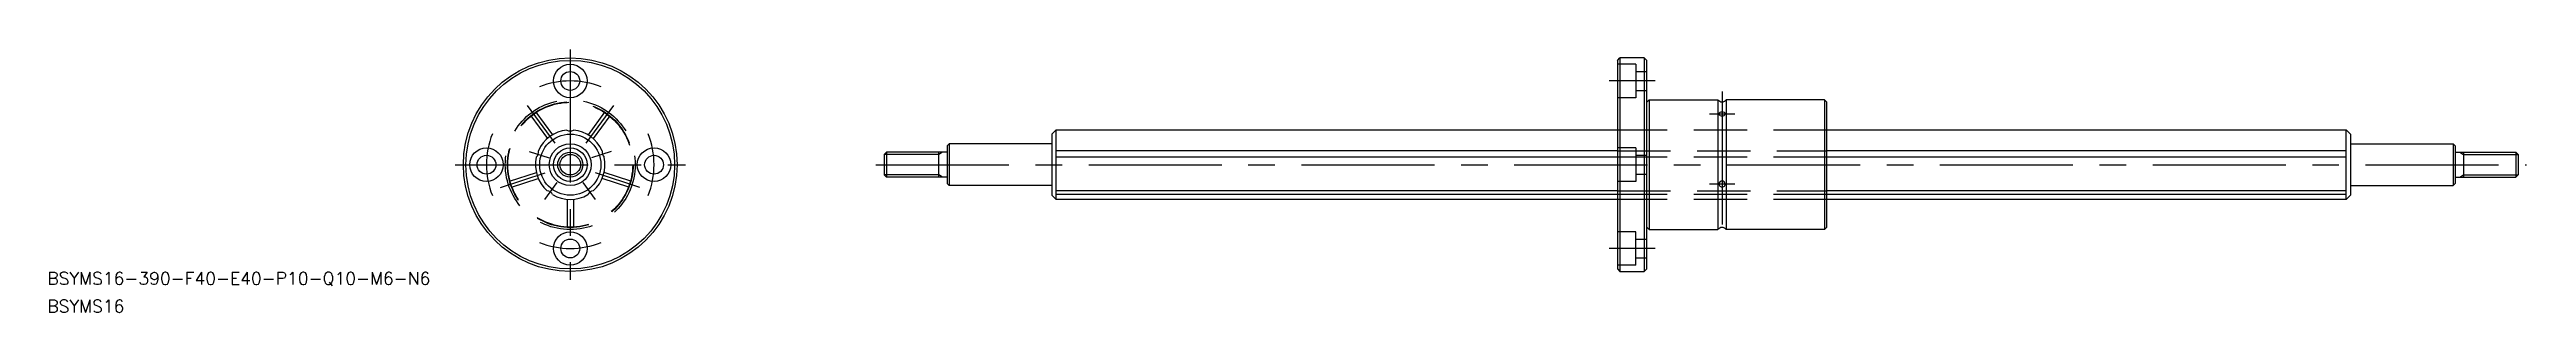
# Model space of a CAD drawing. Extents: x -124 to 467, y -35 to 28.
import ezdxf

# ---------------------------------------------------------------- set-up
doc = ezdxf.new("R2010")
doc.units = 0
doc.linetypes.add('CENTER', pattern=[50.8, 31.75, -6.35, 6.35, -6.35])
doc.linetypes.add('DASHED', pattern=[19.05, 12.7, -6.35])
doc.layers.get('0').update_dxf_attribs({"linetype": 'CONTINUOUS'})
doc.layers.add('CENTER', color=1, linetype='CENTER')
doc.styles.get("Standard").update_dxf_attribs({"font": 'txt.shx', "height": 3, "bigfont": 'bigfont.shx'})

# ---------------------------------------------------------------- blocks, each defined once
blk = doc.blocks.new('*U2')
at = {"color": 7, "linetype": 'CONTINUOUS'}
blk.add_text('BSYMS16-390-F40-E40-P10-Q10-M6-N6', height=3, dxfattribs=at).set_placement((-124.81, -28.64))
blk = doc.blocks.new('*U3')
at = {"color": 7, "linetype": 'CONTINUOUS'}
blk.add_text('BSYMS16', height=3, dxfattribs=at).set_placement((-124.81, -35.29))

msp = doc.modelspace()

# ---------------------------------------------------------------- linework, layer by layer
at = {"color": 7, "linetype": 'CONTINUOUS'}
for p, q in [((249.95, 24.9), (250.55, 25.5)), ((249.95, 24.9), (249.95, -24.9)), ((250.55, 25.5), (250.55, -25.5)), ((256.35, 25.5), (250.55, 25.5)), ((256.35, 25.5), (256.35, -25.5)), ((256.35, 25.5), (256.95, 24.9)), ((256.95, -24.9), (256.95, 24.9)), ((257.55, 15.5), (256.95, 14.9)), ((257.55, 15.5), (257.55, -15.5)), ((257.55, 15.5), (273.95, 15.5)), ((273.95, 15.5), (273.95, -15.5)), ((275.95, 15.5), (275.95, -15.5)), ((299.35, 15.5), (275.95, 15.5)), ((299.35, 15.5), (299.35, -15.5)), ((299.95, 14.9), (299.35, 15.5)), ((299.95, -14.9), (299.95, 14.9)), ((114.95, 7.3), (115.91, 8.26)), ((114.95, 7.3), (114.95, -7.3)), ((249.95, 8.26), (115.91, 8.26)), ((115.95, -8.3), (115.95, 8.26)), ((423.99, 8.26), (299.95, 8.26)), ((423.95, -8.3), (423.95, 8.26)), ((424.95, 7.3), (423.99, 8.26)), ((424.95, 7.3), (424.95, -7.3)), ((74.95, 2.46), (75.49, 3)), ((74.95, 2.46), (74.95, -2.46)), ((89.95, 3), (75.49, 3)), ((75.49, 3), (75.49, -3)), ((87.95, -3), (87.95, 3)), ((89.95, 4.5), (90.45, 5)), ((89.95, 4.5), (89.95, -4.5)), ((90.45, 5), (90.45, -5)), ((114.95, 5), (90.45, 5)), ((249.95, 3.31), (115.95, 3.31)), ((249.95, 1.8), (115.95, 1.8)), ((423.95, 3.31), (299.95, 3.31)), ((423.95, 1.8), (299.95, 1.8)), ((424.95, 5), (449.45, 5)), ((449.45, 5), (449.45, -5)), ((449.95, 4.5), (449.45, 5)), ((449.95, 4.5), (449.95, -4.5)), ((449.95, 3), (464.41, 3)), ((451.95, 3), (451.95, -3)), ((464.41, 3), (464.41, -3)), ((464.95, 2.46), (464.41, 3)), ((464.95, 2.46), (464.95, -2.46)), ((74.95, -2.46), (75.49, -3)), ((89.95, -3), (75.49, -3)), ((89.95, -4.5), (90.45, -5)), ((114.95, -5), (90.45, -5)), ((424.95, -5), (449.45, -5)), ((449.95, -4.5), (449.45, -5)), ((449.95, -3), (464.41, -3)), ((464.95, -2.46), (464.41, -3)), ((114.95, -7.3), (115.95, -8.3)), ((249.95, -6.22), (115.95, -6.22)), ((249.95, -7.15), (115.95, -7.15)), ((249.95, -8.3), (115.95, -8.3)), ((423.95, -6.22), (299.95, -6.22)), ((423.95, -7.15), (299.95, -7.15)), ((423.95, -8.3), (299.95, -8.3)), ((424.95, -7.3), (423.95, -8.3)), ((257.55, -15.5), (256.95, -14.9)), ((257.55, -15.5), (273.95, -15.5)), ((299.35, -15.5), (275.95, -15.5)), ((299.35, -15.5), (299.95, -14.9)), ((249.95, -24.9), (250.55, -25.5)), ((250.55, -25.5), (256.35, -25.5)), ((256.95, -24.9), (256.35, -25.5))]:
    msp.add_line(p, q, dxfattribs=at)
at = {"color": 3, "linetype": 'DASHED'}
for p, q in [((254.35, 24), (249.95, 24)), ((254.35, 24), (254.35, 16)), ((254.35, 22.25), (256.95, 22.25)), ((254.35, 17.75), (256.95, 17.75)), ((-8.2, 12.56), (-4.25, 7.13)), ((8.2, 12.56), (4.25, 7.13)), ((254.35, 16), (249.95, 16)), ((-9.41, 11.68), (-5.47, 6.25)), ((9.41, 11.68), (5.47, 6.25)), ((299.95, 8.26), (249.95, 8.26)), ((254.35, 4), (249.95, 4)), ((249.95, 3.31), (299.95, 3.31)), ((299.95, 1.8), (249.95, 1.8)), ((254.35, 4), (254.35, -4)), ((254.35, 2.25), (256.95, 2.25)), ((-14.48, -3.92), (-8.09, -1.84)), ((-14.02, -5.34), (-7.63, -3.27)), ((14.02, -5.34), (7.63, -3.27)), ((14.48, -3.92), (8.09, -1.84)), ((254.35, -4), (249.95, -4)), ((254.35, -2.25), (256.95, -2.25)), ((-0.75, -8.27), (-0.75, -14.98)), ((0.75, -8.27), (0.75, -14.98)), ((249.95, -6.22), (299.95, -6.22)), ((299.95, -7.15), (249.95, -7.15)), ((299.95, -8.3), (249.95, -8.3)), ((254.35, -16), (249.95, -16)), ((254.35, -24), (254.35, -16)), ((254.35, -17.75), (256.95, -17.75)), ((254.35, -22.25), (256.95, -22.25)), ((254.35, -24), (249.95, -24))]:
    msp.add_line(p, q, dxfattribs=at)
at = {"color": 3, "linetype": 'CONTINUOUS'}
for p, q in [((87.95, 2.46), (74.95, 2.46)), ((88.89, 3), (87.95, 2.46)), ((451.01, 3), (451.95, 2.46)), ((451.95, 2.46), (464.95, 2.46)), ((87.95, -2.46), (74.95, -2.46)), ((88.89, -3), (87.95, -2.46)), ((451.01, -3), (451.95, -2.46)), ((451.95, -2.46), (464.95, -2.46))]:
    msp.add_line(p, q, dxfattribs=at)
at = {"color": 7, "linetype": 'CONTINUOUS'}
for centre, radius in [((0, 0), 25.5), ((0, 0), 24.9), ((0, 20), 4), ((0, 20), 2.25), ((0, 0), 7.3), ((-20, 0), 4), ((-20, 0), 2.25), ((0, 0), 5), ((0, 0), 4), ((0, 0), 3), ((20, 0), 4), ((20, 0), 2.25), ((0, -20), 4), ((0, -20), 2.25)]:
    msp.add_circle(centre, radius, dxfattribs=at)
at = {"color": 3, "linetype": 'DASHED'}
for radius in [15.5, 15, 14.9]:
    msp.add_circle((0, 0), radius, dxfattribs=at)
at = {"color": 3, "linetype": 'CONTINUOUS'}
msp.add_circle((0, 0), 2.46, dxfattribs=at)
at = {"color": 7, "linetype": 'CONTINUOUS'}
for centre, radius, start, end in [((274.95, 16.25), 1.25, 216.8699, 323.1301), ((274.59, 12.12), 0.392, 120.21266, 177.09286), ((274.59, 12.14), 0.397, 180.60827, 247.62814), ((274.95, 11.06), 1.5, 68.20136, 111.79864), ((275.3, 12.14), 0.397, 292.37186, 359.39173), ((275.31, 12.12), 0.392, 2.90714, 59.78734), ((0, 0), 8.3, 95.50006, 156.49994), ((0, 9.65), 1.6, 240.18471, 299.81529), ((0, 9.65), 1.6, 240.18471, 299.81529), ((0, 0), 8.3, 23.50006, 84.49994), ((274.95, 13.09), 1.41, 249.0721, 290.9279), ((0, 0), 8.3, 167.50006, 228.49994), ((-9.18, 2.98), 1.6, 312.18471, 11.81529), ((0, 0), 8.3, 311.50006, 12.49994), ((9.18, 2.98), 1.6, 168.18471, 227.81529), ((274.9, -4.67), 0.707, 130.56293, 177.50717), ((274.91, -4.63), 0.714, 180.16889, 239.6254), ((274.95, -4.62), 0.702, 44.22787, 135.77213), ((274.95, -4.45), 0.888, 243.43661, 296.56339), ((274.98, -4.63), 0.714, 300.3746, 359.83111), ((274.99, -4.67), 0.707, 2.49283, 49.43707), ((-5.67, -7.81), 1.6, 24.18471, 83.81529), ((0, 0), 8.3, 239.50006, 300.49994), ((5.67, -7.81), 1.6, 96.18471, 155.81529), ((274.95, -16.25), 1.25, 36.8699, 143.1301)]:
    msp.add_arc(centre, radius, start, end, dxfattribs=at)
at = {"layer": 'CENTER', "color": 1, "linetype": 'CENTER'}
for p, q in [((0, 27.5), (0, -27.5)), ((258.95, 20), (247.95, 20)), ((-10.29, 14.16), (-3.7, 5.1)), ((10.29, 14.16), (3.7, 5.1)), ((271.95, 12.14), (277.95, 12.14)), ((274.95, 17.5), (274.95, -17.5)), ((-27.5, 0), (27.5, 0)), ((-9.8, 3.18), (-5.04, 1.64)), ((9.8, 3.18), (5.04, 1.64)), ((72.95, 0), (466.95, 0)), ((-16.64, -5.41), (-5.99, -1.95)), ((-6.05, -8.33), (-3.12, -4.29)), ((6.05, -8.33), (3.12, -4.29)), ((16.64, -5.41), (5.99, -1.95)), ((277.95, -4.64), (271.95, -4.64)), ((258.95, -20), (247.95, -20))]:
    msp.add_line(p, q, dxfattribs=at)
for start, end in [(68.38615, 111.61385), (158.38615, 201.61385), (338.38615, 21.61385), (248.38615, 291.61385)]:
    msp.add_arc((0, 0), 20, start, end, dxfattribs=at)

# ---------------------------------------------------------------- block references
at = {"color": 7, "linetype": 'CONTINUOUS'}
for name in ['*U2', '*U3']:
    msp.add_blockref(name, (0, 0), dxfattribs=at)

doc.saveas('drawing.dxf')
